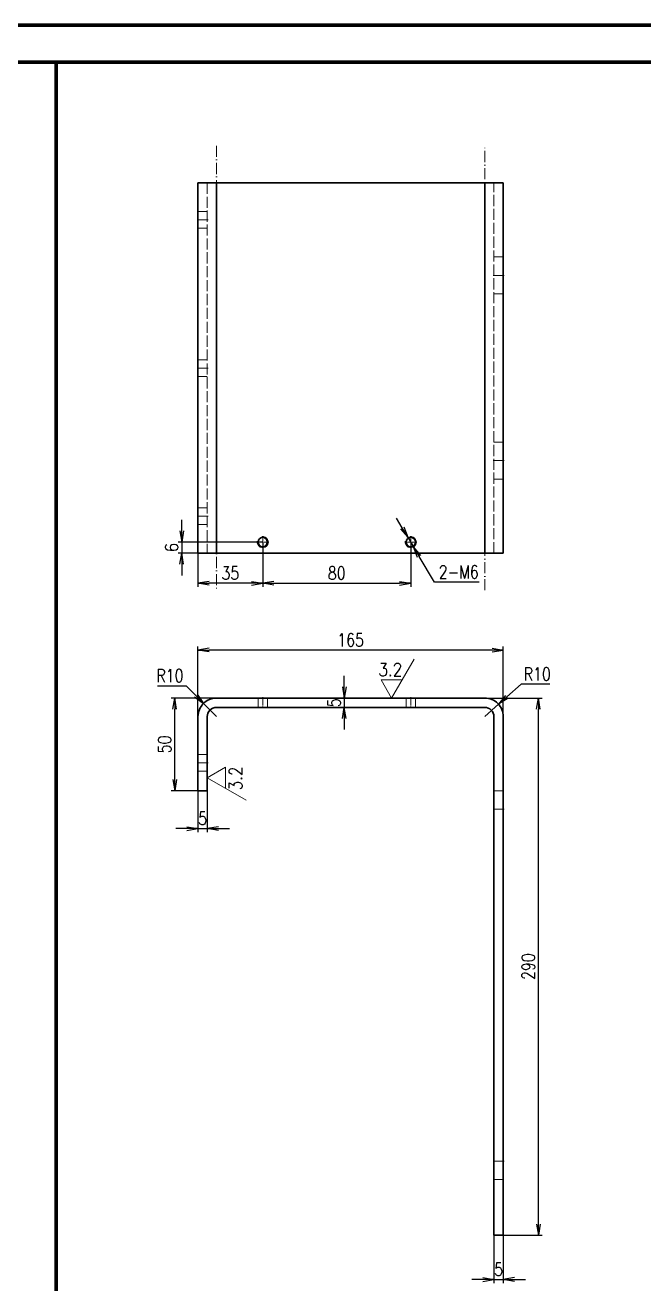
# Model space of a CAD drawing. Header units: millimetres. Extents: x 1333 to 104182, y -62926 to -5704.
# Drawn here: x 48755 to 49089, y -62407 to -61728 of the extents above; entities that cross this region are included whole.
import ezdxf
from ezdxf.enums import TextEntityAlignment as Align

# ---------------------------------------------------------------- set-up
doc = ezdxf.new("R2010")
doc.units = ezdxf.units.MM
doc.header["$LTSCALE"] = 0.5
doc.linetypes.add('DASHDOT', pattern=[18.5, 12, -3, 0.5, -3])
doc.linetypes.add('DASHED', pattern=[15, 12, -3])
for name, color, linetype in [('08', 1, 'Continuous'), ('11', 3, 'Continuous'), ('7标注层', 4, 'Continuous')]:
    doc.layers.add(name, color=color, linetype=linetype)
doc.styles.add('KAI', font='simplex.shx', dxfattribs={"width": 0.8, "bigfont": 'extfont.shx'})
doc.styles.get("Standard").update_dxf_attribs({"font": 'simplex.shx'})
doc.dimstyles.new('KAI-2', dxfattribs={"dimscale": 2, "dimtxt": 3.5, "dimasz": 3, "dimexe": 1, "dimexo": 0, "dimgap": 1, "dimtad": 1, "dimtoh": 1, "dimdsep": 46, "dimtxsty": 'KAI', "dimblk1": 'OPEN', "dimblk2": 'OPEN', "dimsah": 1, "dimcen": 0, "dimclrd": 7, "dimclre": 7, "dimclrt": 140, "dimazin": 2, "dimtfac": 0.7, "dimtix": 1, "dimtmove": 1, "dimatfit": 3, "dimldrblk": 'OPEN', "dimfxl": 0, "dimtvp": 1, "dimtolj": 2, "dimarcsym": 0})

# ---------------------------------------------------------------- blocks, each defined once
blk = doc.blocks.new('_Open')
at = {"color": 0, "linetype": 'ByBlock', "lineweight": -2}
for p, q in [((-1, 0.17), (0, 0)), ((-1, -0.17), (0, 0)), ((0, 0), (-1, 0))]:
    blk.add_line(p, q, dxfattribs=at)
blk = doc.blocks.new('*D22')
at = {"layer": '7标注层', "color": 7, "lineweight": -2, "transparency": 16777216}
for p, q in [((48848.48, -62140.94), (48848.48, -62163.42)), ((48853.48, -62140.94), (48853.48, -62163.42)), ((48842.48, -62161.42), (48836.48, -62161.42)), ((48848.48, -62161.42), (48853.48, -62161.42)), ((48859.48, -62161.42), (48865.48, -62161.42))]:
    blk.add_line(p, q, dxfattribs=at)
at = {"layer": 'Defpoints', "color": 0, "transparency": 16777216}
for p in [(48848.48, -62140.94), (48853.48, -62140.94), (48853.48, -62161.42)]:
    blk.add_point(p, dxfattribs=at)
at = {"layer": '7标注层', "color": 7, "lineweight": -2, "transparency": 16777216, "xscale": 6, "yscale": 6, "zscale": 6}
blk.add_blockref('_Open', (48848.48, -62161.42), dxfattribs=at)
at = {"layer": '7标注层', "color": 7, "lineweight": -2, "transparency": 16777216, "xscale": 6, "yscale": 6, "zscale": 6, "rotation": 180}
blk.add_blockref('_Open', (48853.48, -62161.42), dxfattribs=at)
at = {"layer": '7标注层', "color": 140, "transparency": 16777216, "insert": (48850.98, -62155.92), "char_height": 7, "attachment_point": 5, "style": 'KAI'}
blk.add_mtext('\\A2;5', dxfattribs=at)
blk = doc.blocks.new('*D23')
at = {"layer": '7标注层', "color": 7, "lineweight": -2, "transparency": 16777216}
for p, q in [((49008.48, -62380.94), (49008.48, -62406.92)), ((49013.48, -62380.94), (49013.48, -62406.92)), ((49002.48, -62404.92), (48996.48, -62404.92)), ((49008.48, -62404.92), (49013.48, -62404.92)), ((49019.48, -62404.92), (49025.48, -62404.92))]:
    blk.add_line(p, q, dxfattribs=at)
at = {"layer": 'Defpoints', "color": 0, "transparency": 16777216}
for p in [(49008.48, -62380.94), (49013.48, -62380.94), (49013.48, -62404.92)]:
    blk.add_point(p, dxfattribs=at)
at = {"layer": '7标注层', "color": 7, "lineweight": -2, "transparency": 16777216, "xscale": 6, "yscale": 6, "zscale": 6}
blk.add_blockref('_Open', (49008.48, -62404.92), dxfattribs=at)
at = {"layer": '7标注层', "color": 7, "lineweight": -2, "transparency": 16777216, "xscale": 6, "yscale": 6, "zscale": 6, "rotation": 180}
blk.add_blockref('_Open', (49013.48, -62404.92), dxfattribs=at)
at = {"layer": '7标注层', "color": 140, "transparency": 16777216, "insert": (49010.98, -62399.42), "char_height": 7, "attachment_point": 5, "style": 'KAI'}
blk.add_mtext('\\A2;5', dxfattribs=at)
blk = doc.blocks.new('*D24')
at = {"layer": '7标注层', "color": 7, "lineweight": -2, "transparency": 16777216}
for p, q in [((49003.48, -62090.94), (49034.48, -62090.94)), ((49032.48, -62374.94), (49032.48, -62096.94)), ((49013.48, -62380.94), (49034.48, -62380.94))]:
    blk.add_line(p, q, dxfattribs=at)
at = {"layer": 'Defpoints', "color": 0, "transparency": 16777216}
for p in [(49003.48, -62090.94), (49032.48, -62090.94), (49013.48, -62380.94)]:
    blk.add_point(p, dxfattribs=at)
at = {"layer": '7标注层', "color": 7, "lineweight": -2, "transparency": 16777216, "xscale": 6, "yscale": 6, "zscale": 6}
for p, rotation in [((49032.48, -62090.94), 90), ((49032.48, -62380.94), 270)]:
    blk.add_blockref('_Open', p, dxfattribs=dict(at, rotation=rotation))
at = {"layer": '7标注层', "color": 140, "transparency": 16777216, "insert": (49026.98, -62235.94), "char_height": 7, "attachment_point": 5, "rotation": 90, "style": 'KAI'}
blk.add_mtext('\\A2;290', dxfattribs=at)
blk = doc.blocks.new('*D25')
at = {"layer": '7标注层', "color": 7, "lineweight": -2, "transparency": 16777216}
for p, q in [((48848.48, -62100.94), (48848.48, -62063.03)), ((49007.48, -62065.03), (48854.48, -62065.03)), ((49013.48, -62100.94), (49013.48, -62063.03))]:
    blk.add_line(p, q, dxfattribs=at)
at = {"layer": 'Defpoints', "color": 0, "transparency": 16777216}
for p in [(48848.48, -62065.03), (48848.48, -62100.94), (49013.48, -62100.94)]:
    blk.add_point(p, dxfattribs=at)
at = {"layer": '7标注层', "color": 7, "lineweight": -2, "transparency": 16777216, "xscale": 6, "yscale": 6, "zscale": 6, "rotation": 180}
blk.add_blockref('_Open', (48848.48, -62065.03), dxfattribs=at)
at = {"layer": '7标注层', "color": 7, "lineweight": -2, "transparency": 16777216, "xscale": 6, "yscale": 6, "zscale": 6}
blk.add_blockref('_Open', (49013.48, -62065.03), dxfattribs=at)
at = {"layer": '7标注层', "color": 140, "transparency": 16777216, "insert": (48930.98, -62059.53), "char_height": 7, "attachment_point": 5, "style": 'KAI'}
blk.add_mtext('\\A2;165', dxfattribs=at)
blk = doc.blocks.new('*D26')
at = {"layer": '7标注层', "color": 7, "lineweight": -2, "transparency": 16777216}
for p, q in [((48858.48, -62090.94), (48833.92, -62090.94)), ((48835.92, -62134.94), (48835.92, -62096.94)), ((48848.48, -62140.94), (48833.92, -62140.94))]:
    blk.add_line(p, q, dxfattribs=at)
at = {"layer": 'Defpoints', "color": 0, "transparency": 16777216}
for p in [(48835.92, -62090.94), (48858.48, -62090.94), (48848.48, -62140.94)]:
    blk.add_point(p, dxfattribs=at)
at = {"layer": '7标注层', "color": 7, "lineweight": -2, "transparency": 16777216, "xscale": 6, "yscale": 6, "zscale": 6}
for p, rotation in [((48835.92, -62090.94), 90), ((48835.92, -62140.94), 270)]:
    blk.add_blockref('_Open', p, dxfattribs=dict(at, rotation=rotation))
at = {"layer": '7标注层', "color": 140, "transparency": 16777216, "insert": (48830.42, -62115.94), "char_height": 7, "attachment_point": 5, "rotation": 90, "style": 'KAI'}
blk.add_mtext('\\A2;50', dxfattribs=at)
blk = doc.blocks.new('*D27')
at = {"layer": '7标注层', "color": 7, "lineweight": -2, "transparency": 16777216}
for p, q in [((48927.56, -62084.94), (48927.56, -62078.94)), ((48921.19, -62090.94), (48929.56, -62090.94)), ((48927.56, -62090.94), (48927.56, -62095.94)), ((48921.19, -62095.94), (48929.56, -62095.94)), ((48927.56, -62101.94), (48927.56, -62107.94))]:
    blk.add_line(p, q, dxfattribs=at)
at = {"layer": 'Defpoints', "color": 0, "transparency": 16777216}
for p in [(48921.19, -62090.94), (48921.19, -62095.94), (48927.56, -62095.94)]:
    blk.add_point(p, dxfattribs=at)
at = {"layer": '7标注层', "color": 7, "lineweight": -2, "transparency": 16777216, "xscale": 6, "yscale": 6, "zscale": 6}
for p, rotation in [((48927.56, -62090.94), 270), ((48927.56, -62095.94), 90)]:
    blk.add_blockref('_Open', p, dxfattribs=dict(at, rotation=rotation))
at = {"layer": '7标注层', "color": 140, "transparency": 16777216, "insert": (48922.06, -62093.44), "char_height": 7, "attachment_point": 5, "rotation": 90, "style": 'KAI'}
blk.add_mtext('\\A2;5', dxfattribs=at)
blk = doc.blocks.new('*D28')
at = {"layer": '7标注层', "color": 7, "lineweight": -2, "transparency": 16777216}
for p, q in [((48826.53, -62084.32), (48842.13, -62084.32)), ((48842.13, -62084.32), (48847.26, -62089.53)), ((48858.48, -62100.94), (48851.46, -62093.81))]:
    blk.add_line(p, q, dxfattribs=at)
at = {"layer": 'Defpoints', "color": 0, "transparency": 16777216}
for p in [(48851.46, -62093.81), (48858.48, -62100.94)]:
    blk.add_point(p, dxfattribs=at)
at = {"layer": '7标注层', "color": 7, "lineweight": -2, "transparency": 16777216, "xscale": 6, "yscale": 6, "zscale": 6, "rotation": 314.5239668786623}
blk.add_blockref('_Open', (48851.46, -62093.81), dxfattribs=at)
at = {"layer": '7标注层', "color": 140, "transparency": 16777216, "insert": (48833.33, -62078.82), "char_height": 7, "attachment_point": 5, "style": 'KAI'}
blk.add_mtext('\\A2;R10', dxfattribs=at)
blk = doc.blocks.new('*D29')
at = {"layer": '7标注层', "color": 7, "lineweight": -2, "transparency": 16777216}
for p, q in [((49023.08, -62083.49), (49015.43, -62090.3)), ((49038.68, -62083.49), (49023.08, -62083.49)), ((49003.48, -62100.94), (49010.95, -62094.29))]:
    blk.add_line(p, q, dxfattribs=at)
at = {"layer": 'Defpoints', "color": 0, "transparency": 16777216}
for p in [(49010.95, -62094.29), (49003.48, -62100.94)]:
    blk.add_point(p, dxfattribs=at)
at = {"layer": '7标注层', "color": 7, "lineweight": -2, "transparency": 16777216, "xscale": 6, "yscale": 6, "zscale": 6, "rotation": 221.6677082137063}
blk.add_blockref('_Open', (49010.95, -62094.29), dxfattribs=at)
at = {"layer": '7标注层', "color": 140, "transparency": 16777216, "insert": (49031.88, -62077.99), "char_height": 7, "attachment_point": 5, "style": 'KAI'}
blk.add_mtext('\\A2;R10', dxfattribs=at)
blk = doc.blocks.new('*D39')
at = {"layer": '7标注层', "color": 7, "lineweight": -2, "transparency": 16777216}
for p, q in [((48883.48, -62006.71), (48883.48, -62030.94)), ((48848.48, -62012.71), (48848.48, -62030.94)), ((48877.48, -62028.94), (48854.48, -62028.94))]:
    blk.add_line(p, q, dxfattribs=at)
at = {"layer": 'Defpoints', "color": 0, "transparency": 16777216}
for p in [(48883.48, -62006.71), (48848.48, -62012.71), (48848.48, -62028.94)]:
    blk.add_point(p, dxfattribs=at)
at = {"layer": '7标注层', "color": 7, "lineweight": -2, "transparency": 16777216, "xscale": 6, "yscale": 6, "zscale": 6, "rotation": 180}
blk.add_blockref('_Open', (48848.48, -62028.94), dxfattribs=at)
at = {"layer": '7标注层', "color": 7, "lineweight": -2, "transparency": 16777216, "xscale": 6, "yscale": 6, "zscale": 6}
blk.add_blockref('_Open', (48883.48, -62028.94), dxfattribs=at)
at = {"layer": '7标注层', "color": 140, "transparency": 16777216, "insert": (48865.98, -62023.44), "char_height": 7, "attachment_point": 5, "style": 'KAI'}
blk.add_mtext('\\A2;35', dxfattribs=at)
blk = doc.blocks.new('*D40')
at = {"layer": '7标注层', "color": 7, "lineweight": -2, "transparency": 16777216}
for p, q in [((48839.69, -62000.71), (48839.69, -61994.71)), ((48883.48, -62006.71), (48837.69, -62006.71)), ((48839.69, -62006.71), (48839.69, -62012.71)), ((48848.48, -62012.71), (48837.69, -62012.71)), ((48839.69, -62018.71), (48839.69, -62024.71))]:
    blk.add_line(p, q, dxfattribs=at)
at = {"layer": 'Defpoints', "color": 0, "transparency": 16777216}
for p in [(48883.48, -62006.71), (48839.69, -62012.71), (48848.48, -62012.71)]:
    blk.add_point(p, dxfattribs=at)
at = {"layer": '7标注层', "color": 7, "lineweight": -2, "transparency": 16777216, "xscale": 6, "yscale": 6, "zscale": 6}
for p, rotation in [((48839.69, -62006.71), 270), ((48839.69, -62012.71), 90)]:
    blk.add_blockref('_Open', p, dxfattribs=dict(at, rotation=rotation))
at = {"layer": '7标注层', "color": 140, "transparency": 16777216, "insert": (48834.19, -62009.71), "char_height": 7, "attachment_point": 5, "rotation": 90, "style": 'KAI'}
blk.add_mtext('\\A2;6', dxfattribs=at)
blk = doc.blocks.new('*D41')
at = {"layer": '7标注层', "color": 7, "lineweight": -2, "transparency": 16777216}
for p, q in [((48883.48, -62006.71), (48883.48, -62030.94)), ((48963.48, -62006.71), (48963.48, -62030.94)), ((48889.48, -62028.94), (48957.48, -62028.94))]:
    blk.add_line(p, q, dxfattribs=at)
at = {"layer": 'Defpoints', "color": 0, "transparency": 16777216}
for p in [(48883.48, -62006.71), (48963.48, -62006.71), (48963.48, -62028.94)]:
    blk.add_point(p, dxfattribs=at)
at = {"layer": '7标注层', "color": 7, "lineweight": -2, "transparency": 16777216, "xscale": 6, "yscale": 6, "zscale": 6, "rotation": 180}
blk.add_blockref('_Open', (48883.48, -62028.94), dxfattribs=at)
at = {"layer": '7标注层', "color": 7, "lineweight": -2, "transparency": 16777216, "xscale": 6, "yscale": 6, "zscale": 6}
blk.add_blockref('_Open', (48963.48, -62028.94), dxfattribs=at)
at = {"layer": '7标注层', "color": 140, "transparency": 16777216, "insert": (48923.48, -62023.44), "char_height": 7, "attachment_point": 5, "style": 'KAI'}
blk.add_mtext('\\A2;80', dxfattribs=at)
blk = doc.blocks.new('*D42')
at = {"layer": '7标注层', "color": 7, "lineweight": -2, "transparency": 16777216}
for p, q in [((48958.87, -61998.97), (48955.81, -61993.82)), ((48961.94, -62004.13), (48965.01, -62009.29)), ((48976.33, -62028.31), (48968.08, -62014.44)), ((49000.46, -62028.31), (48976.33, -62028.31))]:
    blk.add_line(p, q, dxfattribs=at)
at = {"layer": 'Defpoints', "color": 0, "transparency": 16777216}
for p in [(48961.94, -62004.13), (48965.01, -62009.29)]:
    blk.add_point(p, dxfattribs=at)
at = {"layer": '7标注层', "color": 7, "lineweight": -2, "transparency": 16777216, "xscale": 6, "yscale": 6, "zscale": 6}
for p, rotation in [((48961.94, -62004.13), 300.7488075891007), ((48965.01, -62009.29), 120.7488075891008)]:
    blk.add_blockref('_Open', p, dxfattribs=dict(at, rotation=rotation))
at = {"layer": '7标注层', "color": 140, "transparency": 16777216, "insert": (48989.4, -62022.81), "char_height": 7, "attachment_point": 5, "style": 'KAI'}
blk.add_mtext('\\A2;2-M6', dxfattribs=at)
blk = doc.blocks.new('ccd2')
at = {"color": 3, "lineweight": 13, "ltscale": 0.303109}
blk.add_line((53697.91, -20368.76), (53691.85, -20379.26), dxfattribs=at)
at = {"color": 3, "lineweight": 13, "ltscale": 0.141451}
for p, q in [((53697.91, -20368.76), (53700.74, -20373.66)), ((53700.74, -20373.66), (53695.08, -20373.66))]:
    blk.add_line(p, q, dxfattribs=at)
blk = doc.blocks.new('cct1')
at = {"color": 3, "lineweight": 13, "ltscale": 0.303109}
blk.add_line((53697.91, -20353.34), (53703.97, -20342.84), dxfattribs=at)
at = {"color": 3, "lineweight": 13, "ltscale": 0.141451}
for p, q in [((53697.91, -20353.34), (53695.08, -20348.44)), ((53695.08, -20348.44), (53700.74, -20348.44))]:
    blk.add_line(p, q, dxfattribs=at)

msp = doc.modelspace()

# ---------------------------------------------------------------- linework, layer by layer
at = {"color": 7, "lineweight": 70}
for p, q in [((48038.743, -61727.561), (49720.743, -61727.561)), ((48088.743, -61747.561), (49700.743, -61747.561)), ((48771.875, -61747.561), (48771.875, -62895.561))]:
    msp.add_line(p, q, dxfattribs=at)
at = {"color": 1, "linetype": 'DASHDOT', "lineweight": 5}
for p, q in [((48858.476, -61792.71), (48858.476, -62032.71)), ((49003.476, -62032.71), (49003.476, -61792.71))]:
    msp.add_line(p, q, dxfattribs=at)
at = {"lineweight": 35}
for p, q in [((48848.476, -61812.71), (48848.476, -62012.71)), ((48858.476, -61812.71), (48858.476, -62012.71)), ((48858.476, -61812.71), (49003.476, -61812.71)), ((49003.476, -61812.71), (49003.476, -62012.71)), ((49013.476, -61812.71), (49013.476, -62012.71)), ((48858.476, -62012.71), (49003.476, -62012.71)), ((48858.476, -62090.941), (49003.476, -62090.941)), ((48848.476, -62140.941), (48848.476, -62100.941)), ((48853.476, -62100.941), (48853.476, -62140.941)), ((49003.476, -62095.941), (48858.476, -62095.941)), ((49008.476, -62380.941), (49008.476, -62100.941)), ((49013.476, -62380.941), (49013.476, -62100.941))]:
    msp.add_line(p, q, dxfattribs=at)
at = {"lineweight": 35, "ltscale": 0.25}
for p, q in [((48848.476, -61812.71), (48858.476, -61812.71)), ((49003.476, -61812.71), (49013.476, -61812.71)), ((48848.476, -62012.71), (48858.476, -62012.71)), ((49003.476, -62012.71), (49013.476, -62012.71))]:
    msp.add_line(p, q, dxfattribs=at)
at = {"color": 2, "linetype": 'DASHED', "lineweight": 5}
for p, q in [((48853.476, -61812.71), (48853.476, -62012.71)), ((48858.476, -62012.71), (48858.476, -61812.71)), ((49003.476, -62012.71), (49003.476, -61812.71)), ((49008.476, -62012.71), (49008.476, -61812.71))]:
    msp.add_line(p, q, dxfattribs=at)
at = {"color": 2, "linetype": 'DASHED', "lineweight": 5, "ltscale": 0.125}
for p, q in [((48853.476, -61828.21), (48848.476, -61828.21)), ((48853.476, -61837.21), (48848.476, -61837.21)), ((49013.476, -61852.71), (49008.476, -61852.71)), ((49013.476, -61872.71), (49008.476, -61872.71)), ((48853.476, -61908.21), (48848.476, -61908.21)), ((48853.476, -61917.21), (48848.476, -61917.21)), ((49013.476, -61952.71), (49008.476, -61952.71)), ((49013.476, -61972.71), (49008.476, -61972.71)), ((48853.476, -61988.21), (48848.476, -61988.21)), ((48853.476, -61997.21), (48848.476, -61997.21)), ((48880.976, -62095.941), (48880.976, -62090.941)), ((48885.976, -62095.941), (48885.976, -62090.941)), ((48960.976, -62095.941), (48960.976, -62090.941)), ((48965.976, -62095.941), (48965.976, -62090.941)), ((48853.476, -62121.441), (48848.476, -62121.441)), ((48853.476, -62121.441), (48848.476, -62121.441)), ((48853.476, -62121.441), (48848.476, -62121.441)), ((48853.476, -62130.441), (48848.476, -62130.441)), ((48853.476, -62130.441), (48848.476, -62130.441)), ((48853.476, -62130.441), (48848.476, -62130.441)), ((49013.476, -62140.941), (49008.476, -62140.941)), ((49013.476, -62140.941), (49008.476, -62140.941)), ((49013.476, -62150.941), (49008.476, -62150.941)), ((49013.476, -62150.941), (49008.476, -62150.941)), ((49013.476, -62150.941), (49008.476, -62150.941)), ((49013.476, -62150.941), (49008.476, -62150.941)), ((49013.476, -62340.941), (49008.476, -62340.941)), ((49013.476, -62340.941), (49008.476, -62340.941)), ((49013.476, -62340.941), (49008.476, -62340.941)), ((49013.476, -62340.941), (49008.476, -62340.941)), ((49013.476, -62350.941), (49008.476, -62350.941)), ((49013.476, -62350.941), (49008.476, -62350.941))]:
    msp.add_line(p, q, dxfattribs=at)
at = {"color": 1, "linetype": 'DASHDOT', "lineweight": 5, "ltscale": 0.150024}
for p, q in [((48853.976, -61832.71), (48847.975, -61832.71)), ((49013.976, -61862.71), (49007.975, -61862.71)), ((48853.976, -61912.71), (48847.975, -61912.71)), ((49013.976, -61962.71), (49007.975, -61962.71)), ((48853.976, -61992.71), (48847.975, -61992.71)), ((48853.976, -62125.941), (48847.975, -62125.941)), ((49013.976, -62150.941), (49007.975, -62150.941)), ((49013.976, -62340.941), (49007.975, -62340.941))]:
    msp.add_line(p, q, dxfattribs=at)
at = {"color": 1, "linetype": 'DASHDOT', "lineweight": 5, "ltscale": 0.1625}
for p, q in [((48886.726, -62006.71), (48880.226, -62006.71)), ((48883.476, -62003.46), (48883.476, -62009.96)), ((48966.726, -62006.71), (48960.226, -62006.71)), ((48963.476, -62003.46), (48963.476, -62009.96))]:
    msp.add_line(p, q, dxfattribs=at)
at = {"color": 1, "linetype": 'DASHDOT', "lineweight": 5, "ltscale": 0.15}
for p, q in [((48883.476, -62096.441), (48883.476, -62090.441)), ((48963.476, -62096.441), (48963.476, -62090.441))]:
    msp.add_line(p, q, dxfattribs=at)
at = {"lineweight": 35, "ltscale": 0.125}
for p, q in [((48853.476, -62140.941), (48848.476, -62140.941)), ((49013.476, -62380.941), (49008.476, -62380.941))]:
    msp.add_line(p, q, dxfattribs=at)
at = {"color": 3}
msp.add_lwpolyline([(48038.743, -61727.561), (49720.743, -61727.561), (49720.743, -62915.561), (48038.743, -62915.561)], close=True, dxfattribs=at)
at = {"lineweight": 35}
for centre in [(48883.476, -62006.71), (48963.476, -62006.71)]:
    msp.add_circle(centre, 2.5, dxfattribs=at)
at = {"color": 1, "lineweight": 13}
for centre in [(48883.476, -62006.71), (48963.476, -62006.71)]:
    msp.add_arc(centre, 3, 169.999993, 100.000014, dxfattribs=at)
at = {"lineweight": 35}
for centre, radius, start, end in [((48858.476, -62100.941), 10, 90.000003, 180.000009), ((49003.476, -62100.941), 10, 0.000002, 90.000003), ((48858.476, -62100.941), 5, 90.000003, 180.000009), ((49003.476, -62100.941), 5, 0.000002, 90.000003)]:
    msp.add_arc(centre, radius, start, end, dxfattribs=at)
at = {"layer": '11'}
msp.add_lwpolyline([(48038.743, -61727.561), (49720.743, -61727.561), (49720.743, -62915.561), (48038.743, -62915.561)], close=True, dxfattribs=at)

# ---------------------------------------------------------------- block references
at = {"layer": '08', "color": 3, "xscale": 2, "yscale": 2, "zscale": 2}
msp.add_blockref('cct1', (-58442.681, -21384.254), dxfattribs=at)
at = {"layer": '08', "color": 3, "xscale": 2, "yscale": 2, "zscale": 2, "rotation": 90}
msp.add_blockref('ccd2', (8115.959, -169529.746), dxfattribs=at)

# ---------------------------------------------------------------- texts
at = {"color": 3, "lineweight": 13, "width": 0.880907}
msp.add_text('3.2', height=7, dxfattribs=at).set_placement((48945.977, -62079.041), (48958.897, -62079.041), align=Align.FIT)
msp.add_text('3.2', height=7, rotation=90.000008, dxfattribs=at).set_placement((48872.376, -62140.786), (48872.376, -62127.866), align=Align.FIT)

# ---------------------------------------------------------------- dimensions: what is measured, and where the dimension line sits
at = {"layer": '7标注层', "color": 3}
for base, p1, p2, picture, middle in [((48839.688, -62012.71), (48883.476, -62006.71), (48848.476, -62012.71), '*D40', (48834.188, -62009.71)), ((48927.559, -62095.941), (48921.194, -62090.941), (48921.194, -62095.941), '*D27', (48922.059, -62093.441)), ((48835.924, -62090.941), (48848.476, -62140.941), (48858.476, -62090.941), '*D26', (48830.424, -62115.941)), ((49032.484, -62090.941), (49013.476, -62380.941), (49003.476, -62090.941), '*D24', (49026.984, -62235.941))]:
    dim = msp.add_linear_dim(base=base, p1=p1, p2=p2, angle=90, dimstyle='KAI-2', dxfattribs=at)
    dim.commit()
    dim.dimension.update_dxf_attribs({"geometry": picture, "text_midpoint": middle})
dim = msp.add_diameter_dim_2p(p1=(48961.942, -62004.131), p2=(48965.01, -62009.288), dimstyle='KAI-2', override={"dimpost": '2-M<>'}, dxfattribs=at)
dim.commit()
dim.dimension.update_dxf_attribs({"geometry": '*D42', "text_midpoint": (48976.329, -62028.314), "dimtype": 163})
for base, p1, p2, picture, middle in [((48848.476, -62028.937), (48883.476, -62006.71), (48848.476, -62012.71), '*D39', (48865.976, -62023.437)), ((48963.476, -62028.937), (48883.476, -62006.71), (48963.476, -62006.71), '*D41', (48923.476, -62023.437)), ((48848.476, -62065.026), (49013.476, -62100.941), (48848.476, -62100.941), '*D25', (48930.976, -62059.526)), ((48853.476, -62161.415), (48848.476, -62140.941), (48853.476, -62140.941), '*D22', (48850.976, -62155.915)), ((49013.476, -62404.922), (49008.476, -62380.941), (49013.476, -62380.941), '*D23', (49010.976, -62399.422))]:
    dim = msp.add_linear_dim(base=base, p1=p1, p2=p2, dimstyle='KAI-2', dxfattribs=at)
    dim.commit()
    dim.dimension.update_dxf_attribs({"geometry": picture, "text_midpoint": middle})
for center, mpoint, picture, middle in [((48858.476, -62100.941), (48851.464, -62093.811), '*D28', (48842.133, -62084.323)), ((49003.476, -62100.941), (49010.946, -62094.293), '*D29', (49023.083, -62083.491))]:
    dim = msp.add_radius_dim(center=center, mpoint=mpoint, dimstyle='KAI-2', dxfattribs=at)
    dim.commit()
    dim.dimension.update_dxf_attribs({"geometry": picture, "text_midpoint": middle, "dimtype": 164})

doc.saveas('drawing.dxf')
